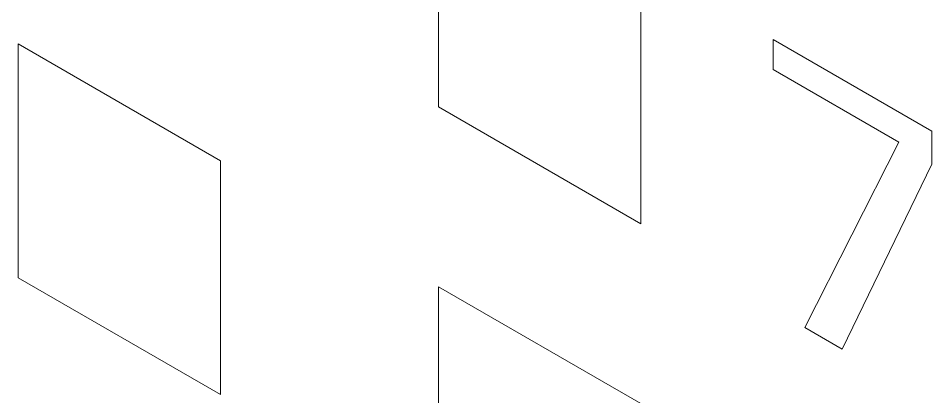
# Model space of a CAD drawing. Header units: inches. Extents: x 9220 to 92460, y -39241 to 4813.
# Drawn here: x 74539.415 to 74543.898, y -32641.97 to -32640.115 of the extents above; entities that cross this region are included whole.
import ezdxf

# ---------------------------------------------------------------- set-up
doc = ezdxf.new("R2010")
doc.units = ezdxf.units.IN
doc.header["$MEASUREMENT"] = 0

# ---------------------------------------------------------------- blocks, each defined once
blk = doc.blocks.new('ET200S')
at = {"lineweight": 0}
for p, q in [((71.102, -24.5948), (71.102, -25.6563)), ((72.0212, -26.187), (72.0212, -25.1256)), ((72.6223, -25.3501), (73.3432, -25.7663)), ((72.6223, -25.4872), (72.6223, -25.3501)), ((70.112, -25.9013), (69.1928, -25.3706)), ((69.1928, -25.3706), (69.1928, -26.432)), ((73.1936, -25.8171), (72.6223, -25.4872)), ((71.102, -25.6563), (72.0212, -26.187)), ((73.3432, -25.7663), (73.3432, -25.9165)), ((72.7659, -26.6577), (73.1936, -25.8171)), ((70.112, -26.9627), (70.112, -25.9013)), ((73.3432, -25.9165), (72.9365, -26.7563)), ((69.1928, -26.432), (70.112, -26.9627)), ((72.0212, -27.0035), (71.102, -26.4728)), ((71.102, -26.4728), (71.102, -27.5343)), ((72.9365, -26.7563), (72.7659, -26.6577))]:
    blk.add_line(p, q, dxfattribs=at)

msp = doc.modelspace()

# ---------------------------------------------------------------- block references
at = {"xscale": 1.080001412516107, "yscale": 1.080001412516107, "zscale": 1.080001412516107}
msp.add_blockref('ET200S', (74464.6869, -32612.84), dxfattribs=at)

doc.saveas('drawing.dxf')
